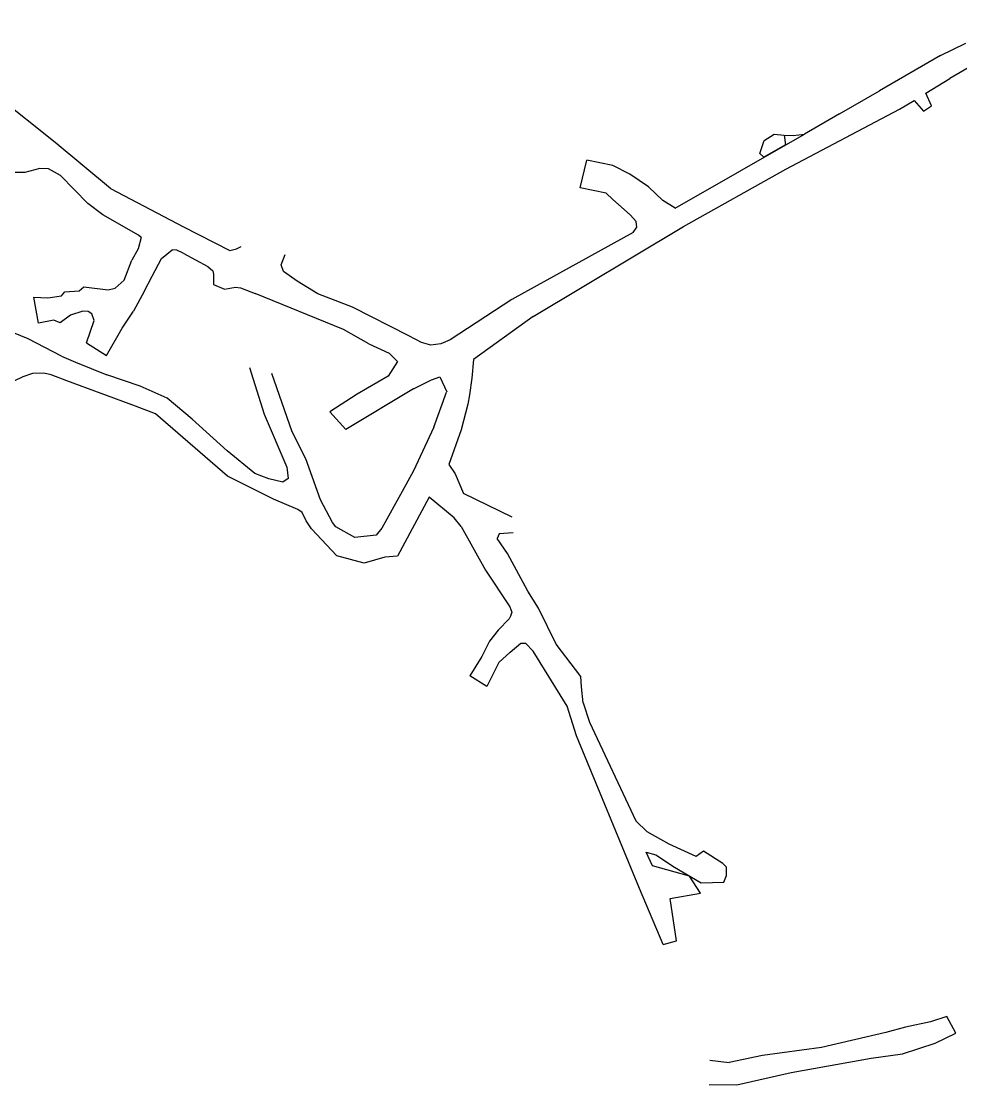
# Model space of a CAD drawing. Extents: x 539064 to 539891, y 4477666 to 4478116.
# Drawn here: x 539320.4 to 539510.7, y 4477714.8 to 4477930.1 of the extents above; entities that cross this region are included whole.
import ezdxf

# ---------------------------------------------------------------- set-up
doc = ezdxf.new("R2010")
doc.units = 0
doc.header["$MEASUREMENT"] = 0
doc.linetypes.add('DUZ', pattern=[500, 500])
for name, color, linetype in [('KAT_1450', 236, 'DUZ'), ('KAT_1460', 13, 'DUZ'), ('KAT_1470', 130, 'DUZ')]:
    doc.layers.add(name, color=color, linetype=linetype)

msp = doc.modelspace()

# ---------------------------------------------------------------- linework, layer by layer
at = {"layer": 'KAT_1450'}
for p, q in [((539321.8, 4477865.85, 1458), (539317.69, 4477867.52, 1457.19)), ((539328.59, 4477862.28, 1459.6), (539321.8, 4477865.85, 1458)), ((539328.59, 4477862.28, 1459.6), (539331.42, 4477861.13, 1460.25)), ((539320.74, 4477858.15, 1458.46), (539316.95, 4477856.28, 1458.43)), ((539322.66, 4477858.81, 1458.56), (539320.74, 4477858.15, 1458.46)), ((539325, 4477858.86, 1459.23), (539322.66, 4477858.81, 1458.56)), ((539326.48, 4477858.5, 1459.57), (539325, 4477858.86, 1459.23)), ((539329.67, 4477857.34, 1460.27), (539326.48, 4477858.5, 1459.57)), ((539507.85, 4477728.6, 1452.41), (539504.58, 4477727.48, 1452.41)), ((539509.67, 4477725.19, 1452.41), (539507.85, 4477728.6, 1452.41)), ((539499.5, 4477726.4, 1452.41), (539495.52, 4477725.33, 1452.37)), ((539504.58, 4477727.48, 1452.41), (539499.5, 4477726.4, 1452.41)), ((539495.52, 4477725.33, 1452.37), (539482.46, 4477722.3, 1451.56)), ((539505.49, 4477723.17, 1452.41), (539509.67, 4477725.19, 1452.41)), ((539482.46, 4477722.3, 1451.56), (539470.56, 4477720.71, 1451.02)), ((539498.89, 4477721.05, 1452.39), (539505.49, 4477723.17, 1452.41)), ((539459.85, 4477719.77, 1450.03), (539463.78, 4477719.25, 1450.48)), ((539470.56, 4477720.71, 1451.02), (539463.78, 4477719.25, 1450.48)), ((539476.33, 4477717.28, 1451.3), (539492.53, 4477720.13, 1452.16)), ((539492.53, 4477720.13, 1452.16), (539498.89, 4477721.05, 1452.39)), ((539465.32, 4477714.77, 1450.56), (539476.33, 4477717.28, 1451.3)), ((539459.74, 4477714.82, 1450.2), (539465.32, 4477714.77, 1450.56))]:
    msp.add_line(p, q, dxfattribs=at)
at = {"layer": 'KAT_1460'}
for p, q in [((539528.43, 4477930.13, 1467.52), (539508.51, 4477918.55, 1467.53)), ((539506.62, 4477923.21, 1467.53), (539511.72, 4477925.72, 1467.52)), ((539506.62, 4477923.21, 1467.53), (539494.23, 4477916.03, 1467.57)), ((539327.27, 4477905.59, 1469.6), (539306.96, 4477921.72, 1469.32)), ((539503.6, 4477915.55, 1467.55), (539508.51, 4477918.55, 1467.53)), ((539486.16, 4477911.38, 1467.59), (539494.23, 4477916.03, 1467.57)), ((539504.77, 4477913, 1467.74), (539503.6, 4477915.55, 1467.55)), ((539498.31, 4477912.32, 1467.57), (539501.23, 4477914.1, 1467.56)), ((539501.23, 4477914.1, 1467.56), (539503.12, 4477911.91, 1467.74)), ((539475.24, 4477900.19, 1467.79), (539498.31, 4477912.32, 1467.57)), ((539486.16, 4477911.38, 1467.59), (539479.02, 4477907.28, 1467.93)), ((539503.12, 4477911.91, 1467.74), (539504.77, 4477913, 1467.74)), ((539452.83, 4477892.28, 1469.15), (539479.02, 4477907.28, 1467.93)), ((539470.87, 4477905.98, 1467.33), (539472.91, 4477907.25, 1467.46)), ((539472.91, 4477907.25, 1467.46), (539474.93, 4477907.08, 1467.91)), ((539474.93, 4477907.08, 1467.91), (539476.73, 4477906.97, 1467.81)), ((539474.93, 4477907.08, 1467.91), (539475.23, 4477905.12, 1467.67)), ((539476.73, 4477906.97, 1467.81), (539479.02, 4477907.28, 1467.93)), ((539338.45, 4477896.24, 1469.22), (539327.27, 4477905.59, 1469.6)), ((539470, 4477903.33, 1467.65), (539470.87, 4477905.98, 1467.33)), ((539475.23, 4477905.12, 1467.67), (539470.81, 4477902.61, 1467.67)), ((539470.81, 4477902.61, 1467.67), (539470, 4477903.33, 1467.65)), ((539324.19, 4477900.31, 1469.61), (539321.14, 4477899.53, 1469.74)), ((539325.95, 4477900.23, 1469.54), (539324.19, 4477900.31, 1469.61)), ((539433.63, 4477896.42, 1469), (539434.98, 4477902.03, 1469)), ((539440.22, 4477900.91, 1469), (539434.98, 4477902.03, 1470.18)), ((539443.64, 4477899.17, 1469), (539440.22, 4477900.91, 1469)), ((539321.14, 4477899.53, 1469.74), (539313.68, 4477899.51, 1469.67)), ((539328.33, 4477898.9, 1469.43), (539325.95, 4477900.23, 1469.54)), ((539333.87, 4477893.2, 1469.01), (539328.33, 4477898.9, 1469.43)), ((539447.48, 4477896.58, 1468.43), (539443.64, 4477899.17, 1469)), ((539454.55, 4477888.57, 1467.92), (539475.24, 4477900.19, 1467.79)), ((539338.45, 4477896.24, 1469.22), (539353.24, 4477888.47, 1468.94)), ((539438.87, 4477895.29, 1469), (539433.63, 4477896.42, 1470.18)), ((539450.35, 4477893.81, 1468.16), (539447.48, 4477896.58, 1468.43)), ((539440.2, 4477894.04, 1469), (539438.87, 4477895.29, 1469)), ((539442.55, 4477892, 1468.42), (539440.2, 4477894.04, 1469)), ((539336.94, 4477890.94, 1469.19), (539333.87, 4477893.2, 1469.01)), ((539443.83, 4477890.87, 1468.3), (539442.55, 4477892, 1468.42)), ((539452.83, 4477892.28, 1469.15), (539450.35, 4477893.81, 1468.16)), ((539344.16, 4477886.8, 1469.17), (539336.94, 4477890.94, 1469.19)), ((539444.93, 4477889.56, 1468.26), (539443.83, 4477890.87, 1468.3)), ((539445.09, 4477888.41, 1468.2), (539444.93, 4477889.56, 1468.26)), ((539353.24, 4477888.47, 1468.94), (539362.65, 4477883.68, 1468.82)), ((539424.08, 4477870.34, 1468.17), (539454.55, 4477888.57, 1467.92)), ((539444.35, 4477887.36, 1469.55), (539445.09, 4477888.41, 1468.2)), ((539344.72, 4477886.31, 1468.92), (539344.1, 4477884.04, 1469.24)), ((539344.72, 4477886.31, 1468.92), (539344.16, 4477886.8, 1469.17)), ((539444.35, 4477887.36, 1469.55), (539419.74, 4477873.76, 1468.17)), ((539344.1, 4477884.04, 1469.24), (539342.79, 4477881.72, 1468.96)), ((539348.78, 4477882.1, 1469.3), (539350.97, 4477883.86, 1468.86)), ((539351.91, 4477883.77, 1468.88), (539350.97, 4477883.86, 1468.86)), ((539353.21, 4477883.2, 1468.95), (539351.91, 4477883.77, 1468.88)), ((539353.21, 4477883.2, 1468.95), (539358.21, 4477880.46, 1468.88)), ((539362.65, 4477883.68, 1468.82), (539364.03, 4477884.08, 1468.82)), ((539364.03, 4477884.08, 1468.82), (539364.96, 4477884.53, 1468.88)), ((539341.24, 4477877.73, 1468.68), (539342.79, 4477881.72, 1468.96)), ((539346.93, 4477878.48, 1468.88), (539348.78, 4477882.1, 1469.3)), ((539373.02, 4477880.82, 1468.73), (539373.86, 4477882.87, 1468.91)), ((539358.21, 4477880.46, 1468.88), (539359.19, 4477879.57, 1468.84)), ((539359.19, 4477879.57, 1468.84), (539359.36, 4477878.92, 1468.82)), ((539359.36, 4477878.92, 1468.82), (539359.34, 4477876.82, 1468.82)), ((539373.51, 4477879.47, 1468.75), (539373.02, 4477880.82, 1468.73)), ((539376.29, 4477877.53, 1468.65), (539373.51, 4477879.47, 1468.75)), ((539339.4, 4477876.09, 1468.83), (539341.24, 4477877.73, 1468.68)), ((539345.35, 4477875.55, 1468.93), (539346.93, 4477878.48, 1468.88)), ((539359.34, 4477876.82, 1468.82), (539361.59, 4477875.88, 1469.34)), ((539380.51, 4477874.94, 1468.53), (539376.29, 4477877.53, 1468.65)), ((539325.77, 4477874.14, 1468.56), (539328.55, 4477874.56, 1468.51)), ((539328.55, 4477874.56, 1468.51), (539329.21, 4477875.36, 1468.47)), ((539329.21, 4477875.36, 1468.47), (539332.14, 4477875.54, 1468.77)), ((539332.14, 4477875.54, 1468.77), (539333.11, 4477876.36, 1468.71)), ((539333.11, 4477876.36, 1468.71), (539337.99, 4477875.72, 1468.96)), ((539337.99, 4477875.72, 1468.96), (539339.4, 4477876.09, 1468.83)), ((539345.35, 4477875.55, 1468.93), (539343.15, 4477871.4, 1468.68)), ((539361.59, 4477875.88, 1469.34), (539363.81, 4477876.29, 1468.79)), ((539363.81, 4477876.29, 1468.79), (539364.79, 4477876.17, 1468.77)), ((539364.79, 4477876.17, 1468.77), (539367.78, 4477875, 1468.71)), ((539385.66, 4477867.73, 1468.45), (539367.78, 4477875, 1468.71)), ((539387.51, 4477872.23, 1468.45), (539380.51, 4477874.94, 1468.53)), ((539323.92, 4477868.97, 1468.56), (539322.96, 4477874.26, 1468.65)), ((539322.96, 4477874.26, 1468.65), (539325.77, 4477874.14, 1468.56)), ((539419.74, 4477873.76, 1468.17), (539407.3, 4477865.59, 1468.2)), ((539330.37, 4477870.64, 1468.52), (539328.28, 4477869.04, 1468.59)), ((539332.86, 4477871.45, 1468.62), (539330.37, 4477870.64, 1468.52)), ((539333.96, 4477871.39, 1468.58), (539332.86, 4477871.45, 1468.62)), ((539334.72, 4477870.87, 1468.54), (539333.96, 4477871.39, 1468.58)), ((539335.18, 4477869.52, 1468.66), (539334.72, 4477870.87, 1468.54)), ((539340.87, 4477867.98, 1468.33), (539343.15, 4477871.4, 1468.68)), ((539398.92, 4477866.45, 1468.3), (539387.51, 4477872.23, 1468.45)), ((539424.08, 4477870.34, 1468.17), (539412.01, 4477861.63, 1468.25)), ((539327, 4477869.57, 1468.6), (539323.92, 4477868.97, 1468.56)), ((539328.28, 4477869.04, 1468.59), (539327, 4477869.57, 1468.6)), ((539333.65, 4477864.98, 1468.44), (539335.18, 4477869.52, 1468.66)), ((539337.69, 4477862.43, 1468.46), (539340.87, 4477867.98, 1468.33)), ((539390.81, 4477864.84, 1468.13), (539385.66, 4477867.73, 1468.45)), ((539401.5, 4477865.09, 1468.26), (539398.92, 4477866.45, 1468.3)), ((539333.65, 4477864.98, 1468.44), (539337.69, 4477862.43, 1468.46)), ((539390.81, 4477864.84, 1468.13), (539394.9, 4477862.93, 1468.13)), ((539403.34, 4477864.51, 1468.24), (539401.5, 4477865.09, 1468.26)), ((539405.4, 4477864.84, 1468.21), (539403.34, 4477864.51, 1468.24)), ((539407.3, 4477865.59, 1468.2), (539405.4, 4477864.84, 1468.21)), ((539394.9, 4477862.93, 1468.13), (539396.63, 4477861.24, 1468.13)), ((539412.01, 4477861.63, 1468.25), (539411.66, 4477857.89, 1468.27)), ((539331.42, 4477861.13, 1460.25), (539337.74, 4477858.55, 1461.71)), ((539366.64, 4477860.01, 1460), (539369.6, 4477850.56, 1461.9)), ((539396.63, 4477861.24, 1468.13), (539394.69, 4477858.28, 1468.14)), ((539343.52, 4477852.2, 1463.58), (539329.67, 4477857.34, 1460.27)), ((539344.49, 4477856.26, 1463.44), (539337.74, 4477858.55, 1461.71)), ((539375.3, 4477847.01, 1462.88), (539371.18, 4477858.8, 1460.37)), ((539394.69, 4477858.28, 1468.14), (539388.43, 4477854.61, 1468.16)), ((539399.86, 4477855.7, 1468.13), (539403.53, 4477857.5, 1468.19)), ((539403.53, 4477857.5, 1468.19), (539405.17, 4477858.14, 1468.25)), ((539405.17, 4477858.14, 1468.25), (539406.63, 4477855.06, 1468.25)), ((539411.66, 4477857.89, 1468.27), (539411.21, 4477854.5, 1468.3)), ((539349.93, 4477853.83, 1464.45), (539344.49, 4477856.26, 1463.44)), ((539399.86, 4477855.7, 1468.13), (539386.18, 4477847.49, 1468.16)), ((539355.01, 4477849.54, 1465.2), (539349.93, 4477853.83, 1464.45)), ((539388.43, 4477854.61, 1468.16), (539382.92, 4477851.06, 1468.16)), ((539403.96, 4477847.93, 1468.39), (539406.55, 4477855.03, 1468.3)), ((539411.21, 4477854.5, 1468.3), (539410.87, 4477852.58, 1468.31)), ((539347.58, 4477850.66, 1464.45), (539343.52, 4477852.2, 1463.58)), ((539382.92, 4477851.06, 1468.16), (539386.18, 4477847.49, 1468.17)), ((539410.87, 4477852.58, 1468.31), (539409.53, 4477847.39, 1468.37)), ((539362.21, 4477838.03, 1465.09), (539347.58, 4477850.66, 1464.45)), ((539362.08, 4477843.17, 1465.11), (539355.01, 4477849.54, 1465.2)), ((539369.6, 4477850.56, 1461.9), (539374.21, 4477839.82, 1464.07)), ((539378.06, 4477841.49, 1464.07), (539375.3, 4477847.01, 1462.88)), ((539403.96, 4477847.93, 1468.39), (539399.85, 4477839.1, 1468.58)), ((539409.53, 4477847.39, 1468.37), (539406.99, 4477840.36, 1468.58)), ((539367.69, 4477838.58, 1465.16), (539362.08, 4477843.17, 1465.11)), ((539381.03, 4477833.2, 1465.69), (539378.06, 4477841.49, 1464.07)), ((539406.99, 4477840.36, 1468.58), (539408.28, 4477838.5, 1468.58)), ((539371.53, 4477833.38, 1465.46), (539362.21, 4477838.03, 1465.09)), ((539370.55, 4477837.46, 1465.32), (539367.69, 4477838.58, 1465.16)), ((539374.21, 4477839.82, 1464.07), (539374.5, 4477837.57, 1464.69)), ((539399.85, 4477839.1, 1468.58), (539397.59, 4477834.89, 1468.7)), ((539408.28, 4477838.5, 1468.58), (539409.95, 4477834.5, 1468.58)), ((539373.4, 4477836.81, 1465.44), (539370.55, 4477837.46, 1465.32)), ((539374.5, 4477837.57, 1464.69), (539373.4, 4477836.81, 1465.44)), ((539397.59, 4477834.89, 1468.7), (539393.45, 4477827.49, 1468.46)), ((539403.06, 4477833.73, 1468.58), (539396.58, 4477821.81, 1468.31)), ((539408.11, 4477829.54, 1468.58), (539403.06, 4477833.73, 1468.58)), ((539419.84, 4477829.71, 1470.05), (539409.95, 4477834.5, 1468.58)), ((539376.45, 4477831.29, 1465.82), (539371.53, 4477833.38, 1465.46)), ((539383.44, 4477828.65, 1466.88), (539381.03, 4477833.2, 1465.69)), ((539377.31, 4477830.67, 1466.08), (539376.45, 4477831.29, 1465.82)), ((539378.14, 4477828.98, 1466.37), (539377.31, 4477830.67, 1466.08)), ((539409.53, 4477827.79, 1468.8), (539408.11, 4477829.54, 1468.58)), ((539379.2, 4477827.32, 1466.62), (539378.14, 4477828.98, 1466.37)), ((539384.35, 4477821.87, 1467.43), (539379.2, 4477827.32, 1466.62)), ((539384.09, 4477827.72, 1467.01), (539383.44, 4477828.65, 1466.88)), ((539387.96, 4477825.56, 1467.66), (539384.09, 4477827.72, 1467.01)), ((539393.45, 4477827.49, 1468.46), (539392.26, 4477826.09, 1468.31)), ((539409.53, 4477827.79, 1468.8), (539414.46, 4477818.95, 1468.83)), ((539392.26, 4477826.09, 1468.31), (539387.96, 4477825.56, 1467.66)), ((539417.22, 4477826.3, 1469.53), (539416.82, 4477825.36, 1468.82)), ((539418.9, 4477822.34, 1468.83), (539416.82, 4477825.36, 1468.82)), ((539420.03, 4477826.51, 1470.12), (539417.22, 4477826.3, 1469.53)), ((539389.83, 4477820.37, 1467.89), (539384.35, 4477821.87, 1467.43)), ((539394.03, 4477821.6, 1468.27), (539389.83, 4477820.37, 1467.89)), ((539396.58, 4477821.81, 1468.31), (539394.03, 4477821.6, 1468.27)), ((539423, 4477814.7, 1468.88), (539418.9, 4477822.34, 1468.83)), ((539414.46, 4477818.95, 1468.83), (539419.39, 4477811.58, 1468.94)), ((539425.15, 4477811.31, 1469), (539423, 4477814.7, 1468.88)), ((539419.39, 4477811.58, 1468.94), (539419.74, 4477810.44, 1468.97)), ((539419.74, 4477810.44, 1468.97), (539419.48, 4477809.67, 1468.97)), ((539428.73, 4477803.98, 1468.92), (539425.15, 4477811.31, 1469)), ((539419.23, 4477809.11, 1469.01), (539417.03, 4477806.85, 1469.25)), ((539419.48, 4477809.67, 1468.97), (539419.23, 4477809.11, 1469.01)), ((539417.03, 4477806.85, 1469.25), (539415.23, 4477804.61, 1469.28)), ((539415.23, 4477804.61, 1469.28), (539413.71, 4477801.46, 1469.28)), ((539419.43, 4477802.37, 1469.28), (539421.61, 4477804.16, 1469.22)), ((539421.61, 4477804.16, 1469.22), (539422.57, 4477804.22, 1468.92)), ((539422.57, 4477804.22, 1468.92), (539424.09, 4477802.6, 1468.92)), ((539433.72, 4477797.46, 1468.91), (539428.73, 4477803.98, 1468.92)), ((539413.71, 4477801.46, 1469.28), (539411.23, 4477797.6, 1469.28)), ((539417.17, 4477800.29, 1469.28), (539419.43, 4477802.37, 1469.28)), ((539430.96, 4477791.41, 1468.91), (539424.09, 4477802.6, 1468.92)), ((539417.17, 4477800.29, 1469.28), (539414.7, 4477795.43, 1469.28)), ((539414.7, 4477795.43, 1469.28), (539411.23, 4477797.6, 1469.28)), ((539433.85, 4477795.37, 1468.91), (539433.72, 4477797.46, 1468.91)), ((539434.21, 4477792.11, 1468.91), (539433.85, 4477795.37, 1468.91)), ((539432.87, 4477785.41, 1470.14), (539430.96, 4477791.41, 1468.91)), ((539434.21, 4477792.11, 1468.91), (539435.49, 4477788.22, 1470.17)), ((539435.49, 4477788.22, 1470.17), (539444.87, 4477768.18, 1465.55)), ((539445.62, 4477754.49, 1463.32), (539432.87, 4477785.41, 1470.14)), ((539447.15, 4477765.96, 1466.98), (539444.87, 4477768.18, 1465.55)), ((539448.26, 4477759.07, 1463.59), (539446.95, 4477761.88, 1464.24)), ((539446.95, 4477761.88, 1464.24), (539448.91, 4477761.3, 1468.93)), ((539455.76, 4477756.99, 1463.33), (539448.26, 4477759.07, 1463.59)), ((539457.96, 4477753.59, 1463.52), (539455.76, 4477756.99, 1463.33)), ((539450.45, 4477743.14, 1463.75), (539445.62, 4477754.49, 1463.32)), ((539451.87, 4477752.46, 1463.09), (539457.96, 4477753.59, 1463.52)), ((539453.15, 4477743.93, 1463.75), (539451.87, 4477752.46, 1463.09)), ((539450.45, 4477743.14, 1463.75), (539453.15, 4477743.93, 1463.75))]:
    msp.add_line(p, q, dxfattribs=at)
at = {"layer": 'KAT_1470'}
for p, q in [((539451.64, 4477763.5, 1471.38), (539447.15, 4477765.96, 1466.98)), ((539457.12, 4477761.02, 1475.19), (539451.64, 4477763.5, 1471.38)), ((539448.91, 4477761.3, 1468.93), (539452.74, 4477758.83, 1472.1)), ((539458.57, 4477762.07, 1476.73), (539457.12, 4477761.02, 1475.19)), ((539462.53, 4477759.6, 1480.14), (539458.57, 4477762.07, 1476.73)), ((539452.74, 4477758.83, 1472.1), (539458.14, 4477755.65, 1476.85)), ((539463.24, 4477758.81, 1478.67), (539462.53, 4477759.6, 1480.14)), ((539463.27, 4477757.13, 1479.1), (539463.24, 4477758.81, 1478.67)), ((539462.7, 4477755.79, 1479.22), (539463.27, 4477757.13, 1479.1)), ((539458.14, 4477755.65, 1476.85), (539462.7, 4477755.79, 1479.22))]:
    msp.add_line(p, q, dxfattribs=at)

doc.saveas('drawing.dxf')
